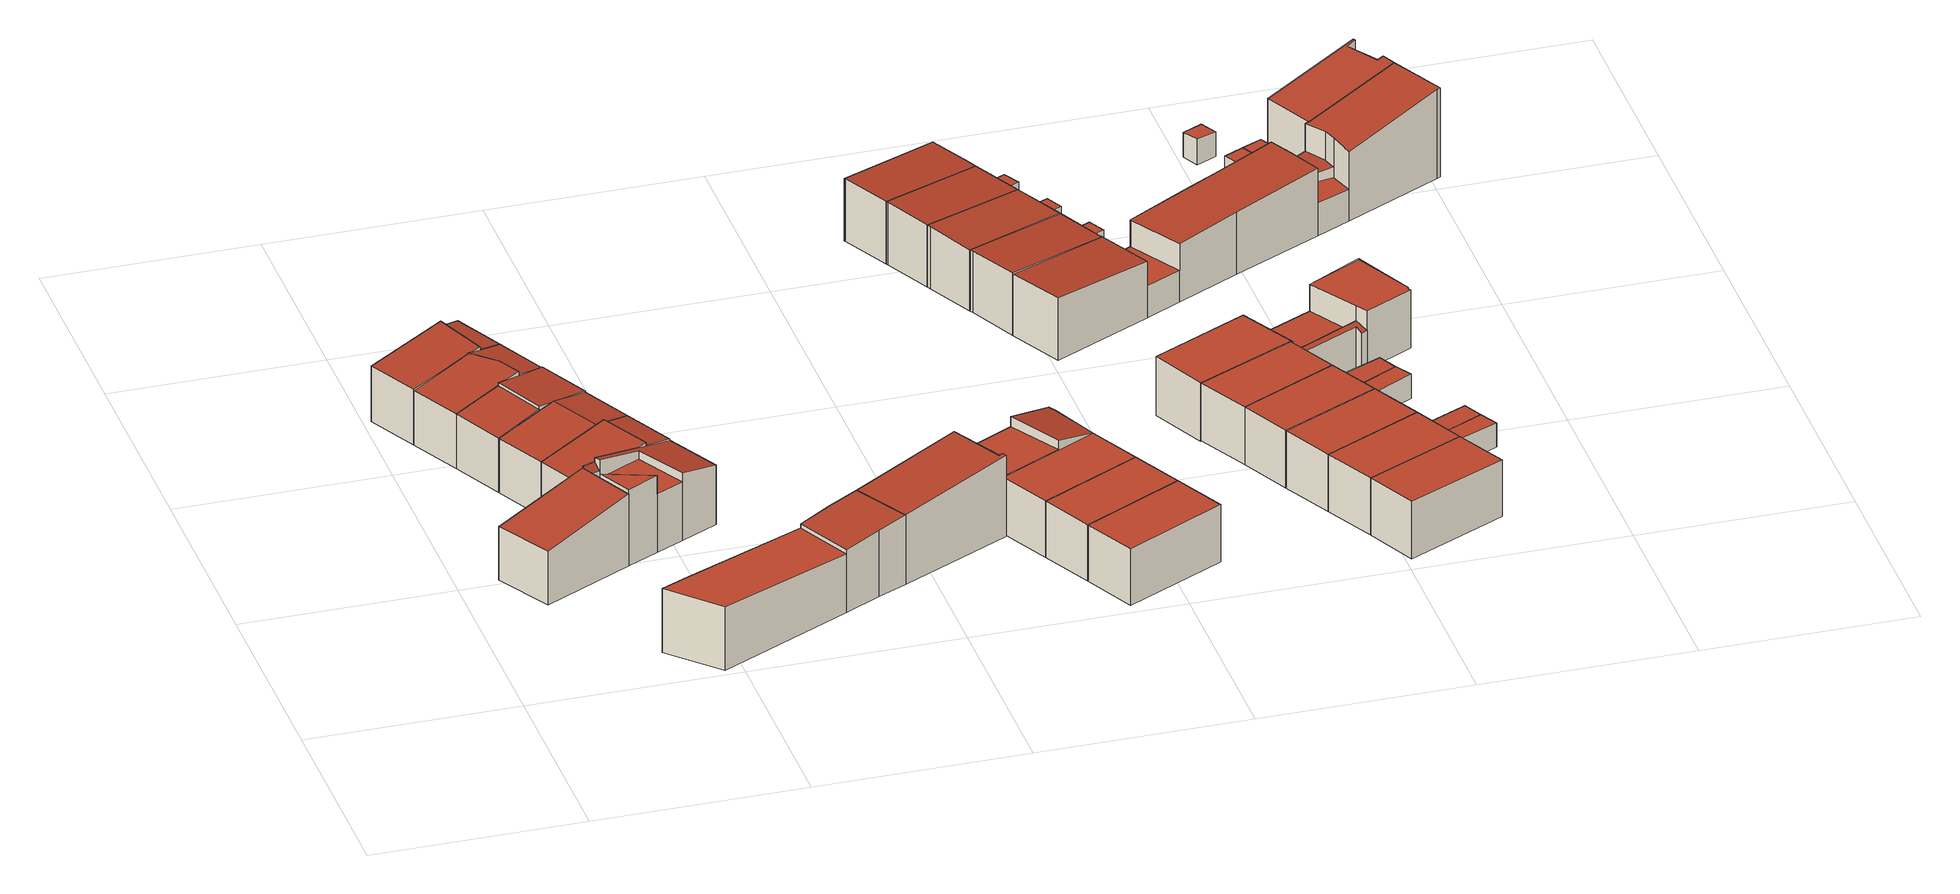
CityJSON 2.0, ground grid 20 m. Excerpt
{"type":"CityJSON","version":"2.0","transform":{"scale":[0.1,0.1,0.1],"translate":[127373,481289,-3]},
"CityObjects":{
"building1":{"type":"Building","attributes":{"b3_dak_type":"multiple horizontal","b3_h_dak_50p":3.72,"b3_h_dak_70p":4.09,"b3_h_dak_max":5.32,"b3_h_dak_min":2.82,"b3_h_maaiveld":-2.62,"b3_kas_warenhuis":false,"b3_mutatie_ahn3_ahn4":false,"b3_reconstructie_onvolledig":false,"b3_rmse_lod12":0.656,"b3_rmse_lod13":0.656,"b3_rmse_lod22":0.273,"b3_val3dity_lod12":"[]","b3_val3dity_lod13":"[]","b3_val3dity_lod22":"[]","b3_volume_lod12":382.2,"b3_volume_lod13":382.2,"b3_volume_lod22":365.12,"geconstateerd":false,"oorspronkelijkbouwjaar":2004,"status":"Pand in gebruik"},"children":["building1-1"]},
"building1-1":{"type":"BuildingPart","parents":["building1"],"geometry":[{"type":"Solid","lod":"2.2","boundaries":[[[[0,1,2,3]],[[4,1,0,5]],[[5,0,3,6]],[[7,2,1,4]],[[6,3,2,7]],[[6,7,4,5]]]],"semantics":{"surfaces":[{"type":"GroundSurface"},{"type":"WallSurface","on_footprint_edge":true},{"type":"RoofSurface"}],"values":[[0,1,1,1,1,2]]}}]},
"building2":{"type":"Building","attributes":{"b3_dak_type":"multiple horizontal","b3_h_dak_50p":3.64,"b3_h_dak_70p":3.82,"b3_h_dak_max":4.14,"b3_h_dak_min":2.87,"b3_h_maaiveld":-2.56,"b3_kas_warenhuis":false,"b3_mutatie_ahn3_ahn4":false,"b3_reconstructie_onvolledig":false,"b3_rmse_lod12":0.385,"b3_rmse_lod13":0.385,"b3_rmse_lod22":0.0923,"b3_val3dity_lod12":"[]","b3_val3dity_lod13":"[]","b3_val3dity_lod22":"[]","b3_volume_lod12":350.77,"b3_volume_lod13":350.77,"b3_volume_lod22":338.17,"geconstateerd":false,"oorspronkelijkbouwjaar":2004,"status":"Pand in gebruik"},"children":["building2-1"]},
"building2-1":{"type":"BuildingPart","parents":["building2"],"geometry":[{"type":"Solid","lod":"2.2","boundaries":[[[[8,9,10,11,12,13]],[[14,11,10,15]],[[16,12,11,14]],[[17,9,8,18]],[[18,8,13,19,20]],[[21,15,10,9,17]],[[20,19,15,21]],[[19,13,12,16]],[[20,21,17,18]],[[19,16,14,15]]]],"semantics":{"surfaces":[{"type":"GroundSurface"},{"type":"WallSurface","on_footprint_edge":true},{"type":"WallSurface","on_footprint_edge":false},{"type":"RoofSurface"}],"values":[[0,1,1,1,1,1,2,1,3,3]]}}]},
"building3":{"type":"Building","attributes":{"b3_dak_type":"multiple horizontal","b3_h_dak_50p":3.65,"b3_h_dak_70p":3.82,"b3_h_dak_max":4.11,"b3_h_dak_min":2.81,"b3_h_maaiveld":-2.57,"b3_kas_warenhuis":false,"b3_mutatie_ahn3_ahn4":false,"b3_reconstructie_onvolledig":false,"b3_rmse_lod12":0.368,"b3_rmse_lod13":0.368,"b3_rmse_lod22":0.0506,"b3_val3dity_lod12":"[]","b3_val3dity_lod13":"[]","b3_val3dity_lod22":"[]","b3_volume_lod12":350.56,"b3_volume_lod13":350.56,"b3_volume_lod22":338.23,"geconstateerd":false,"oorspronkelijkbouwjaar":2004,"status":"Pand in gebruik"},"children":["building3-1"]},
"building3-1":{"type":"BuildingPart","parents":["building3"],"geometry":[{"type":"Solid","lod":"2.2","boundaries":[[[[22,12,23,24,25,8]],[[16,12,22,26,27]],[[28,29,30]],[[27,26,30]],[[26,22,8,31]],[[32,23,12,16]],[[31,8,25,33]],[[33,25,24,34,35]],[[35,34,29,28]],[[34,24,23,32]],[[35,28,30,26,31,33]],[[34,32,16,27,30,29]]]],"semantics":{"surfaces":[{"type":"GroundSurface"},{"type":"WallSurface","on_footprint_edge":true},{"type":"WallSurface","on_footprint_edge":false},{"type":"RoofSurface"}],"values":[[0,1,2,2,1,1,1,1,2,1,3,3]]}}]},
"building4":{"type":"Building","attributes":{"b3_dak_type":"multiple horizontal","b3_h_dak_50p":3.61,"b3_h_dak_70p":3.82,"b3_h_dak_max":4.15,"b3_h_dak_min":2.9,"b3_h_maaiveld":-2.57,"b3_kas_warenhuis":false,"b3_mutatie_ahn3_ahn4":false,"b3_reconstructie_onvolledig":false,"b3_rmse_lod12":0.399,"b3_rmse_lod13":0.399,"b3_rmse_lod22":0.0718,"b3_val3dity_lod12":"[]","b3_val3dity_lod13":"[]","b3_val3dity_lod22":"[]","b3_volume_lod12":351.26,"b3_volume_lod13":351.26,"b3_volume_lod22":339.07,"geconstateerd":false,"oorspronkelijkbouwjaar":2004,"status":"Pand in gebruik"},"children":["building4-1"]},
"building4-1":{"type":"BuildingPart","parents":["building4"],"geometry":[{"type":"Solid","lod":"2.2","boundaries":[[[[36,25,37,23,38,39]],[[40,23,37,41,42]],[[43,38,23,40]],[[33,25,36,44]],[[44,36,39,45]],[[41,37,25,33]],[[42,41,45,46]],[[46,45,39,38,43]],[[45,41,33,44]],[[46,43,40,42]]]],"semantics":{"surfaces":[{"type":"GroundSurface"},{"type":"WallSurface","on_footprint_edge":true},{"type":"WallSurface","on_footprint_edge":false},{"type":"RoofSurface"}],"values":[[0,1,1,1,1,1,2,1,3,3]]}}]},
"building5":{"type":"Building","attributes":{"b3_dak_type":"multiple horizontal","b3_h_dak_50p":3.6,"b3_h_dak_70p":3.8,"b3_h_dak_max":4.13,"b3_h_dak_min":2.72,"b3_h_maaiveld":-2.58,"b3_kas_warenhuis":false,"b3_mutatie_ahn3_ahn4":false,"b3_reconstructie_onvolledig":false,"b3_rmse_lod12":0.407,"b3_rmse_lod13":0.407,"b3_rmse_lod22":0.0448,"b3_val3dity_lod12":"[]","b3_val3dity_lod13":"[]","b3_val3dity_lod22":"[]","b3_volume_lod12":351.57,"b3_volume_lod13":351.57,"b3_volume_lod22":338.42,"geconstateerd":false,"oorspronkelijkbouwjaar":2004,"status":"Pand in gebruik"},"children":["building5-1"]},
"building5-1":{"type":"BuildingPart","parents":["building5"],"geometry":[{"type":"Solid","lod":"2.2","boundaries":[[[[47,38,48,49,50,36]],[[51,38,47,52]],[[53,50,49,54]],[[55,48,38,51]],[[44,36,50,53]],[[54,49,48,55]],[[52,47,36,44]],[[54,55,51,52]],[[52,44,53,54]]]],"semantics":{"surfaces":[{"type":"GroundSurface"},{"type":"WallSurface","on_footprint_edge":true},{"type":"RoofSurface"}],"values":[[0,1,1,1,1,1,1,2,2]]}}]},
"building6":{"type":"Building","attributes":{"b3_dak_type":"multiple horizontal","b3_h_dak_50p":3.61,"b3_h_dak_70p":3.81,"b3_h_dak_max":4.13,"b3_h_dak_min":2.8,"b3_h_maaiveld":-2.59,"b3_kas_warenhuis":false,"b3_mutatie_ahn3_ahn4":false,"b3_reconstructie_onvolledig":false,"b3_rmse_lod12":0.397,"b3_rmse_lod13":0.397,"b3_rmse_lod22":0.0561,"b3_val3dity_lod12":"[]","b3_val3dity_lod13":"[]","b3_val3dity_lod22":"[]","b3_volume_lod12":345.39,"b3_volume_lod13":345.39,"b3_volume_lod22":333.54,"geconstateerd":false,"oorspronkelijkbouwjaar":2004,"status":"Pand in gebruik"},"children":["building6-1"]},
"building6-1":{"type":"BuildingPart","parents":["building6"],"geometry":[{"type":"Solid","lod":"2.2","boundaries":[[[[56,48,57,58,3,50]],[[55,48,56,59]],[[60,61,59,62]],[[63,3,58,61,60]],[[64,57,48,55]],[[53,50,3,63]],[[61,58,57,64]],[[62,59,56,50,53]],[[61,64,55,59]],[[62,53,63,60]]]],"semantics":{"surfaces":[{"type":"GroundSurface"},{"type":"WallSurface","on_footprint_edge":true},{"type":"WallSurface","on_footprint_edge":false},{"type":"RoofSurface"}],"values":[[0,1,2,1,1,1,1,1,3,3]]}}]},
"building7":{"type":"Building","attributes":{"b3_dak_type":"slanted","b3_h_dak_50p":3.6,"b3_h_dak_70p":3.9,"b3_h_dak_max":5.35,"b3_h_dak_min":3.18,"b3_h_maaiveld":-2.64,"b3_kas_warenhuis":false,"b3_mutatie_ahn3_ahn4":false,"b3_reconstructie_onvolledig":false,"b3_rmse_lod12":0.578,"b3_rmse_lod13":0.578,"b3_rmse_lod22":0.149,"b3_val3dity_lod12":"[]","b3_val3dity_lod13":"[]","b3_val3dity_lod22":"[]","b3_volume_lod12":394.28,"b3_volume_lod13":394.28,"b3_volume_lod22":386.94,"geconstateerd":false,"oorspronkelijkbouwjaar":2004,"status":"Pand in gebruik"},"children":["building7-1"]},
"building7-1":{"type":"BuildingPart","parents":["building7"],"geometry":[{"type":"Solid","lod":"2.2","boundaries":[[[[65,3,66,57,67,68,69,0,70]],[[71,66,3,72]],[[73,57,66,71,74]],[[75,76,77,78]],[[76,65,70,79]],[[80,67,57,73]],[[81,79,70,0,82]],[[83,84,85,86]],[[86,85,68,67,80]],[[74,71,78,87]],[[87,78,77,84,83]],[[72,3,65,76,75]],[[88,89,79,81]],[[82,0,69,89,88]],[[89,69,68,85]],[[87,83,86,80,73,74]],[[72,75,78,71]],[[82,88,81]],[[89,85,84,77,76,79]]]],"semantics":{"surfaces":[{"type":"GroundSurface"},{"type":"WallSurface","on_footprint_edge":true},{"type":"WallSurface","on_footprint_edge":false},{"type":"RoofSurface"}],"values":[[0,1,1,2,1,1,1,2,1,2,2,1,2,1,1,3,3,3,3]]}}]},
"building8":{"type":"Building","attributes":{"b3_dak_type":"multiple horizontal","b3_h_dak_50p":3.69,"b3_h_dak_70p":3.88,"b3_h_dak_max":4.49,"b3_h_dak_min":3.15,"b3_h_maaiveld":-2.59,"b3_kas_warenhuis":false,"b3_mutatie_ahn3_ahn4":false,"b3_reconstructie_onvolledig":false,"b3_rmse_lod12":0.345,"b3_rmse_lod13":0.345,"b3_rmse_lod22":0.117,"b3_val3dity_lod12":"[]","b3_val3dity_lod13":"[]","b3_val3dity_lod22":"[]","b3_volume_lod12":839.47,"b3_volume_lod13":839.47,"b3_volume_lod22":818.74,"geconstateerd":false,"oorspronkelijkbouwjaar":2003,"status":"Pand in gebruik"},"children":["building8-1"]},
"building8-1":{"type":"BuildingPart","parents":["building8"],"geometry":[{"type":"Solid","lod":"2.2","boundaries":[[[[90,91,92,93,94,95,96,97,98]],[[99,93,92,100]],[[101,94,93,99]],[[102,91,90,103,104]],[[104,103,105,106]],[[100,92,91,102]],[[106,105,95,94,101]],[[103,90,98,107]],[[107,98,97,108]],[[108,97,96,109]],[[109,96,95,105]],[[106,101,99,100,102,104]],[[109,105,103,107,108]]]],"semantics":{"surfaces":[{"type":"GroundSurface"},{"type":"WallSurface","on_footprint_edge":true},{"type":"WallSurface","on_footprint_edge":false},{"type":"RoofSurface"}],"values":[[0,1,1,1,2,1,1,1,1,1,1,3,3]]}}]},
"building9":{"type":"Building","attributes":{"b3_dak_type":"multiple horizontal","b3_h_dak_50p":4.97,"b3_h_dak_70p":5.24,"b3_h_dak_max":5.76,"b3_h_dak_min":3.2,"b3_h_maaiveld":-2.62,"b3_kas_warenhuis":false,"b3_mutatie_ahn3_ahn4":false,"b3_reconstructie_onvolledig":false,"b3_rmse_lod12":0.603,"b3_rmse_lod13":0.603,"b3_rmse_lod22":0.0393,"b3_val3dity_lod12":"[]","b3_val3dity_lod13":"[]","b3_val3dity_lod22":"[]","b3_volume_lod12":558.45,"b3_volume_lod13":558.45,"b3_volume_lod22":536.05,"geconstateerd":false,"oorspronkelijkbouwjaar":2003,"status":"Pand in gebruik"},"children":["building9-1"]},
"building9-1":{"type":"BuildingPart","parents":["building9"],"geometry":[{"type":"Solid","lod":"2.2","boundaries":[[[[110,111,112,113,93,92]],[[114,113,112,115,116]],[[116,115,117,118]],[[115,112,111,119]],[[120,121,110,92,100]],[[100,92,93,99]],[[99,93,113,114]],[[119,111,110,121]],[[118,117,121,120]],[[118,120,100,99,114,116]],[[121,117,115,119]]]],"semantics":{"surfaces":[{"type":"GroundSurface"},{"type":"WallSurface","on_footprint_edge":true},{"type":"WallSurface","on_footprint_edge":false},{"type":"RoofSurface"}],"values":[[0,1,2,1,1,1,1,1,2,3,3]]}}]},
"building10":{"type":"Building","attributes":{"b3_dak_type":"multiple horizontal","b3_h_dak_50p":3.39,"b3_h_dak_70p":3.69,"b3_h_dak_max":5.43,"b3_h_dak_min":3.12,"b3_h_maaiveld":-2.61,"b3_kas_warenhuis":false,"b3_mutatie_ahn3_ahn4":false,"b3_reconstructie_onvolledig":false,"b3_rmse_lod12":0.384,"b3_rmse_lod13":0.384,"b3_rmse_lod22":0.25,"b3_val3dity_lod12":"[]","b3_val3dity_lod13":"[]","b3_val3dity_lod22":"[]","b3_volume_lod12":372.51,"b3_volume_lod13":372.51,"b3_volume_lod22":363.22,"geconstateerd":false,"oorspronkelijkbouwjaar":2003,"status":"Pand in gebruik"},"children":["building10-1"]},
"building10-1":{"type":"BuildingPart","parents":["building10"],"geometry":[{"type":"Solid","lod":"2.2","boundaries":[[[[122,123,112,111,124,125,126]],[[127,128,129,130]],[[115,112,123,129]],[[128,124,111,119]],[[131,125,124,128,127]],[[132,122,126,133]],[[133,126,125,131]],[[119,111,112,115]],[[130,129,123,122,132]],[[119,115,129,128]],[[130,132,133,131,127]]]],"semantics":{"surfaces":[{"type":"GroundSurface"},{"type":"WallSurface","on_footprint_edge":false},{"type":"WallSurface","on_footprint_edge":true},{"type":"RoofSurface"}],"values":[[0,1,2,2,2,2,2,2,2,3,3]]}}]},
"building11":{"type":"Building","attributes":{"b3_dak_type":"multiple horizontal","b3_h_dak_50p":3.28,"b3_h_dak_70p":3.3,"b3_h_dak_max":5.53,"b3_h_dak_min":3.06,"b3_h_maaiveld":-2.53,"b3_kas_warenhuis":false,"b3_mutatie_ahn3_ahn4":false,"b3_reconstructie_onvolledig":false,"b3_rmse_lod12":0.317,"b3_rmse_lod13":0.317,"b3_rmse_lod22":0.322,"b3_val3dity_lod12":"[]","b3_val3dity_lod13":"[]","b3_val3dity_lod22":"[]","b3_volume_lod12":334.04,"b3_volume_lod13":334.04,"b3_volume_lod22":332.6,"geconstateerd":false,"oorspronkelijkbouwjaar":2003,"status":"Pand in gebruik"},"children":["building11-1"]},
"building11-1":{"type":"BuildingPart","parents":["building11"],"geometry":[{"type":"Solid","lod":"2.2","boundaries":[[[[134,135,136,137]],[[138,135,134,139]],[[139,134,137,132]],[[115,136,135,138]],[[132,137,136,115]],[[132,115,138,139]]]],"semantics":{"surfaces":[{"type":"GroundSurface"},{"type":"WallSurface","on_footprint_edge":true},{"type":"RoofSurface"}],"values":[[0,1,1,1,1,2]]}}]},
"building12":{"type":"Building","attributes":{"b3_dak_type":"multiple horizontal","b3_h_dak_50p":3.26,"b3_h_dak_70p":3.28,"b3_h_dak_max":3.51,"b3_h_dak_min":3.15,"b3_h_maaiveld":-2.52,"b3_kas_warenhuis":false,"b3_mutatie_ahn3_ahn4":false,"b3_reconstructie_onvolledig":false,"b3_rmse_lod12":0.0518,"b3_rmse_lod13":0.0518,"b3_rmse_lod22":0.0357,"b3_val3dity_lod12":"[]","b3_val3dity_lod13":"[]","b3_val3dity_lod22":"[]","b3_volume_lod12":332.8,"b3_volume_lod13":332.8,"b3_volume_lod22":331.59,"geconstateerd":false,"oorspronkelijkbouwjaar":2003,"status":"Pand in gebruik"},"children":["building12-1"]},
"building12-1":{"type":"BuildingPart","parents":["building12"],"geometry":[{"type":"Solid","lod":"2.2","boundaries":[[[[140,141,135,134]],[[142,141,140,143]],[[143,140,134,139]],[[138,135,141,142]],[[139,134,135,138]],[[139,138,142,143]]]],"semantics":{"surfaces":[{"type":"GroundSurface"},{"type":"WallSurface","on_footprint_edge":true},{"type":"RoofSurface"}],"values":[[0,1,1,1,1,2]]}}]},
"building13":{"type":"Building","attributes":{"b3_dak_type":"multiple horizontal","b3_h_dak_50p":3.27,"b3_h_dak_70p":3.3,"b3_h_dak_max":3.58,"b3_h_dak_min":3.12,"b3_h_maaiveld":-2.52,"b3_kas_warenhuis":false,"b3_mutatie_ahn3_ahn4":false,"b3_reconstructie_onvolledig":false,"b3_rmse_lod12":0.0554,"b3_rmse_lod13":0.0554,"b3_rmse_lod22":0.0372,"b3_val3dity_lod12":"[]","b3_val3dity_lod13":"[]","b3_val3dity_lod22":"[]","b3_volume_lod12":333.55,"b3_volume_lod13":333.55,"b3_volume_lod22":332.18,"geconstateerd":false,"oorspronkelijkbouwjaar":2003,"status":"Pand in gebruik"},"children":["building13-1"]},
"building13-1":{"type":"BuildingPart","parents":["building13"],"geometry":[{"type":"Solid","lod":"2.2","boundaries":[[[[144,145,141,140]],[[146,145,144,147]],[[147,144,140,143]],[[142,141,145,146]],[[143,140,141,142]],[[143,142,146,147]]]],"semantics":{"surfaces":[{"type":"GroundSurface"},{"type":"WallSurface","on_footprint_edge":true},{"type":"RoofSurface"}],"values":[[0,1,1,1,1,2]]}}]},
"building14":{"type":"Building","attributes":{"b3_dak_type":"multiple horizontal","b3_h_dak_50p":3.33,"b3_h_dak_70p":3.45,"b3_h_dak_max":3.88,"b3_h_dak_min":2.99,"b3_h_maaiveld":-2.56,"b3_kas_warenhuis":false,"b3_mutatie_ahn3_ahn4":false,"b3_reconstructie_onvolledig":false,"b3_rmse_lod12":0.228,"b3_rmse_lod13":0.228,"b3_rmse_lod22":0.0433,"b3_val3dity_lod12":"[]","b3_val3dity_lod13":"[]","b3_val3dity_lod22":"[]","b3_volume_lod12":338.61,"b3_volume_lod13":338.61,"b3_volume_lod22":331.23,"geconstateerd":false,"oorspronkelijkbouwjaar":2003,"status":"Pand in gebruik"},"children":["building14-1"]},
"building14-1":{"type":"BuildingPart","parents":["building14"],"geometry":[{"type":"Solid","lod":"2.2","boundaries":[[[[148,149,150,151,152,153]],[[154,153,152,155]],[[155,152,151,156]],[[156,151,150,157]],[[158,148,153,154]],[[157,150,149,159]],[[159,149,148,158]],[[159,158,154,155,156,157]]]],"semantics":{"surfaces":[{"type":"GroundSurface"},{"type":"WallSurface","on_footprint_edge":true},{"type":"RoofSurface"}],"values":[[0,1,1,1,1,1,1,2]]}}]},
"building15":{"type":"Building","attributes":{"b3_dak_type":"multiple horizontal","b3_h_dak_50p":3.32,"b3_h_dak_70p":3.46,"b3_h_dak_max":3.9,"b3_h_dak_min":2.96,"b3_h_maaiveld":-2.56,"b3_kas_warenhuis":false,"b3_mutatie_ahn3_ahn4":false,"b3_reconstructie_onvolledig":false,"b3_rmse_lod12":0.23,"b3_rmse_lod13":0.23,"b3_rmse_lod22":0.0433,"b3_val3dity_lod12":"[]","b3_val3dity_lod13":"[]","b3_val3dity_lod22":"[]","b3_volume_lod12":335.91,"b3_volume_lod13":335.91,"b3_volume_lod22":329.01,"geconstateerd":false,"oorspronkelijkbouwjaar":2003,"status":"Pand in gebruik"},"children":["building15-1"]},
"building15-1":{"type":"BuildingPart","parents":["building15"],"geometry":[{"type":"Solid","lod":"2.2","boundaries":[[[[160,153,152,161,162,163]],[[164,163,162,165]],[[165,162,161,166]],[[166,161,152,155]],[[167,160,163,164]],[[155,152,153,154]],[[154,153,160,167]],[[154,167,164,165,166,155]]]],"semantics":{"surfaces":[{"type":"GroundSurface"},{"type":"WallSurface","on_footprint_edge":true},{"type":"RoofSurface"}],"values":[[0,1,1,1,1,1,1,2]]}}]},
"building16":{"type":"Building","attributes":{"b3_dak_type":"multiple horizontal","b3_h_dak_50p":3.33,"b3_h_dak_70p":3.45,"b3_h_dak_max":3.93,"b3_h_dak_min":2.99,"b3_h_maaiveld":-2.57,"b3_kas_warenhuis":false,"b3_mutatie_ahn3_ahn4":false,"b3_reconstructie_onvolledig":false,"b3_rmse_lod12":0.22,"b3_rmse_lod13":0.22,"b3_rmse_lod22":0.0432,"b3_val3dity_lod12":"[]","b3_val3dity_lod13":"[]","b3_val3dity_lod22":"[]","b3_volume_lod12":342.59,"b3_volume_lod13":342.59,"b3_volume_lod22":335.95,"geconstateerd":false,"oorspronkelijkbouwjaar":2003,"status":"Pand in gebruik"},"children":["building16-1"]},
"building16-1":{"type":"BuildingPart","parents":["building16"],"geometry":[{"type":"Solid","lod":"2.2","boundaries":[[[[168,163,162,169,170,171]],[[172,171,170,173]],[[173,170,169,174]],[[174,169,162,165]],[[175,168,171,172]],[[165,162,163,164]],[[164,163,168,175]],[[164,175,172,173,174,165]]]],"semantics":{"surfaces":[{"type":"GroundSurface"},{"type":"WallSurface","on_footprint_edge":true},{"type":"RoofSurface"}],"values":[[0,1,1,1,1,1,1,2]]}}]},
"building17":{"type":"Building","attributes":{"b3_dak_type":"multiple horizontal","b3_h_dak_50p":3.33,"b3_h_dak_70p":3.45,"b3_h_dak_max":3.9,"b3_h_dak_min":2.97,"b3_h_maaiveld":-2.58,"b3_kas_warenhuis":false,"b3_mutatie_ahn3_ahn4":false,"b3_reconstructie_onvolledig":false,"b3_rmse_lod12":0.222,"b3_rmse_lod13":0.222,"b3_rmse_lod22":0.0481,"b3_val3dity_lod12":"[]","b3_val3dity_lod13":"[]","b3_val3dity_lod22":"[]","b3_volume_lod12":337.12,"b3_volume_lod13":337.12,"b3_volume_lod22":330.6,"geconstateerd":false,"oorspronkelijkbouwjaar":2003,"status":"Pand in gebruik"},"children":["building17-1"]},
"building17-1":{"type":"BuildingPart","parents":["building17"],"geometry":[{"type":"Solid","lod":"2.2","boundaries":[[[[170,176,177,178,171]],[[179,177,176,180]],[[181,178,177,179]],[[173,170,171,172]],[[172,171,178,181]],[[180,176,170,173]],[[180,173,172,181,179]]]],"semantics":{"surfaces":[{"type":"GroundSurface"},{"type":"WallSurface","on_footprint_edge":true},{"type":"RoofSurface"}],"values":[[0,1,1,1,1,1,2]]}}]},
"building18":{"type":"Building","attributes":{"b3_dak_type":"multiple horizontal","b3_h_dak_50p":0.03,"b3_h_dak_70p":0.05,"b3_h_dak_max":0.14,"b3_h_dak_min":-0.17,"b3_h_maaiveld":-2.48,"b3_kas_warenhuis":false,"b3_mutatie_ahn3_ahn4":false,"b3_reconstructie_onvolledig":false,"b3_rmse_lod12":0.0495,"b3_rmse_lod13":0.0495,"b3_rmse_lod22":0.048,"b3_val3dity_lod12":"[]","b3_val3dity_lod13":"[]","b3_val3dity_lod22":"[]","b3_volume_lod12":9.86,"b3_volume_lod13":9.86,"b3_volume_lod22":9.82,"geconstateerd":false,"oorspronkelijkbouwjaar":2003,"status":"Pand in gebruik"},"children":["building18-1"]},
"building18-1":{"type":"BuildingPart","parents":["building18"],"geometry":[{"type":"Solid","lod":"2.2","boundaries":[[[[182,183,184,185]],[[186,183,182,187]],[[188,184,183,186]],[[187,182,185,189]],[[189,185,184,188]],[[189,188,186,187]]]],"semantics":{"surfaces":[{"type":"GroundSurface"},{"type":"WallSurface","on_footprint_edge":true},{"type":"RoofSurface"}],"values":[[0,1,1,1,1,2]]}}]},
"building19":{"type":"Building","attributes":{"b3_dak_type":"multiple horizontal","b3_h_dak_50p":3.27,"b3_h_dak_70p":3.3,"b3_h_dak_max":3.58,"b3_h_dak_min":3.17,"b3_h_maaiveld":-2.53,"b3_kas_warenhuis":false,"b3_mutatie_ahn3_ahn4":false,"b3_reconstructie_onvolledig":false,"b3_rmse_lod12":0.0507,"b3_rmse_lod13":0.0507,"b3_rmse_lod22":0.0341,"b3_val3dity_lod12":"[]","b3_val3dity_lod13":"[]","b3_val3dity_lod22":"[]","b3_volume_lod12":332.87,"b3_volume_lod13":332.87,"b3_volume_lod22":331.75,"geconstateerd":false,"oorspronkelijkbouwjaar":2003,"status":"Pand in gebruik"},"children":["building19-1"]},
"building19-1":{"type":"BuildingPart","parents":["building19"],"geometry":[{"type":"Solid","lod":"2.2","boundaries":[[[[190,191,192,193,194]],[[195,191,190,196]],[[197,192,191,195]],[[198,193,192,197]],[[196,190,194,199]],[[199,194,193,198]],[[199,198,197,195,196]]]],"semantics":{"surfaces":[{"type":"GroundSurface"},{"type":"WallSurface","on_footprint_edge":true},{"type":"RoofSurface"}],"values":[[0,1,1,1,1,1,2]]}}]},
"building20":{"type":"Building","attributes":{"b3_dak_type":"multiple horizontal","b3_h_dak_50p":0.02,"b3_h_dak_70p":0.04,"b3_h_dak_max":0.28,"b3_h_dak_min":-0.22,"b3_h_maaiveld":-2.47,"b3_kas_warenhuis":false,"b3_mutatie_ahn3_ahn4":false,"b3_reconstructie_onvolledig":false,"b3_rmse_lod12":0.0536,"b3_rmse_lod13":0.0536,"b3_rmse_lod22":0.0468,"b3_val3dity_lod12":"[]","b3_val3dity_lod13":"[]","b3_val3dity_lod22":"[]","b3_volume_lod12":9.54,"b3_volume_lod13":9.54,"b3_volume_lod22":9.5,"geconstateerd":false,"oorspronkelijkbouwjaar":2003,"status":"Pand in gebruik"},"children":["building20-1"]},
"building20-1":{"type":"BuildingPart","parents":["building20"],"geometry":[{"type":"Solid","lod":"2.2","boundaries":[[[[200,201,202,203]],[[204,201,200,205]],[[206,202,201,204]],[[205,200,203,207]],[[207,203,202,206]],[[207,206,204,205]]]],"semantics":{"surfaces":[{"type":"GroundSurface"},{"type":"WallSurface","on_footprint_edge":true},{"type":"RoofSurface"}],"values":[[0,1,1,1,1,2]]}}]},
"building21":{"type":"Building","attributes":{"b3_dak_type":"multiple horizontal","b3_h_dak_50p":0.02,"b3_h_dak_70p":0.03,"b3_h_dak_max":0.12,"b3_h_dak_min":-0.04,"b3_h_maaiveld":-2.46,"b3_kas_warenhuis":false,"b3_mutatie_ahn3_ahn4":false,"b3_reconstructie_onvolledig":false,"b3_rmse_lod12":0.0295,"b3_rmse_lod13":0.0295,"b3_rmse_lod22":0.0275,"b3_val3dity_lod12":"[]","b3_val3dity_lod13":"[]","b3_val3dity_lod22":"[]","b3_volume_lod12":9.61,"b3_volume_lod13":9.61,"b3_volume_lod22":9.59,"geconstateerd":false,"oorspronkelijkbouwjaar":2003,"status":"Pand in gebruik"},"children":["building21-1"]},
"building21-1":{"type":"BuildingPart","parents":["building21"],"geometry":[{"type":"Solid","lod":"2.2","boundaries":[[[[208,209,210,211]],[[212,209,208,213]],[[213,208,211,214]],[[215,210,209,212]],[[214,211,210,215]],[[214,215,212,213]]]],"semantics":{"surfaces":[{"type":"GroundSurface"},{"type":"WallSurface","on_footprint_edge":true},{"type":"RoofSurface"}],"values":[[0,1,1,1,1,2]]}}]},
"building22":{"type":"Building","attributes":{"b3_dak_type":"multiple horizontal","b3_h_dak_50p":3.27,"b3_h_dak_70p":3.29,"b3_h_dak_max":3.57,"b3_h_dak_min":3.19,"b3_h_maaiveld":-2.52,"b3_kas_warenhuis":false,"b3_mutatie_ahn3_ahn4":false,"b3_reconstructie_onvolledig":false,"b3_rmse_lod12":0.0469,"b3_rmse_lod13":0.0469,"b3_rmse_lod22":0.0316,"b3_val3dity_lod12":"[]","b3_val3dity_lod13":"[]","b3_val3dity_lod22":"[]","b3_volume_lod12":328.28,"b3_volume_lod13":328.28,"b3_volume_lod22":327.27,"geconstateerd":false,"oorspronkelijkbouwjaar":2003,"status":"Pand in gebruik"},"children":["building22-1"]},
"building22-1":{"type":"BuildingPart","parents":["building22"],"geometry":[{"type":"Solid","lod":"2.2","boundaries":[[[[190,194,216,217]],[[199,194,190,196]],[[218,216,194,199]],[[196,190,217,219]],[[219,217,216,218]],[[219,218,199,196]]]],"semantics":{"surfaces":[{"type":"GroundSurface"},{"type":"WallSurface","on_footprint_edge":true},{"type":"RoofSurface"}],"values":[[0,1,1,1,1,2]]}}]},
"building23":{"type":"Building","attributes":{"b3_dak_type":"multiple horizontal","b3_h_dak_50p":0,"b3_h_dak_70p":0.01,"b3_h_dak_max":0.08,"b3_h_dak_min":-0.26,"b3_h_maaiveld":-2.53,"b3_kas_warenhuis":false,"b3_mutatie_ahn3_ahn4":false,"b3_reconstructie_onvolledig":false,"b3_rmse_lod12":0.0532,"b3_rmse_lod13":0.0532,"b3_rmse_lod22":0.051,"b3_val3dity_lod12":"[]","b3_val3dity_lod13":"[]","b3_val3dity_lod22":"[]","b3_volume_lod12":9.73,"b3_volume_lod13":9.73,"b3_volume_lod22":9.68,"geconstateerd":false,"oorspronkelijkbouwjaar":2003,"status":"Pand in gebruik"},"children":["building23-1"]},
"building23-1":{"type":"BuildingPart","parents":["building23"],"geometry":[{"type":"Solid","lod":"2.2","boundaries":[[[[220,221,184,183]],[[188,184,221,222]],[[186,183,184,188]],[[223,220,183,186]],[[222,221,220,223]],[[222,223,186,188]]]],"semantics":{"surfaces":[{"type":"GroundSurface"},{"type":"WallSurface","on_footprint_edge":true},{"type":"RoofSurface"}],"values":[[0,1,1,1,1,2]]}}]},
"building24":{"type":"Building","attributes":{"b3_dak_type":"multiple horizontal","b3_h_dak_50p":3.28,"b3_h_dak_70p":3.3,"b3_h_dak_max":3.58,"b3_h_dak_min":3.18,"b3_h_maaiveld":-2.51,"b3_kas_warenhuis":false,"b3_mutatie_ahn3_ahn4":false,"b3_reconstructie_onvolledig":false,"b3_rmse_lod12":0.0497,"b3_rmse_lod13":0.0497,"b3_rmse_lod22":0.0324,"b3_val3dity_lod12":"[]","b3_val3dity_lod13":"[]","b3_val3dity_lod22":"[]","b3_volume_lod12":327.97,"b3_volume_lod13":327.97,"b3_volume_lod22":326.94,"geconstateerd":false,"oorspronkelijkbouwjaar":2003,"status":"Pand in gebruik"},"children":["building24-1"]},
"building24-1":{"type":"BuildingPart","parents":["building24"],"geometry":[{"type":"Solid","lod":"2.2","boundaries":[[[[217,216,224,225]],[[218,216,217,219]],[[226,224,216,218]],[[219,217,225,227]],[[227,225,224,226]],[[227,226,218,219]]]],"semantics":{"surfaces":[{"type":"GroundSurface"},{"type":"WallSurface","on_footprint_edge":true},{"type":"RoofSurface"}],"values":[[0,1,1,1,1,2]]}}]},
"building25":{"type":"Building","attributes":{"b3_dak_type":"multiple horizontal","b3_h_dak_50p":0.01,"b3_h_dak_70p":0.03,"b3_h_dak_max":0.11,"b3_h_dak_min":-0.19,"b3_h_maaiveld":-2.55,"b3_kas_warenhuis":false,"b3_mutatie_ahn3_ahn4":false,"b3_reconstructie_onvolledig":false,"b3_rmse_lod12":0.0377,"b3_rmse_lod13":0.0377,"b3_rmse_lod22":0.0357,"b3_val3dity_lod12":"[]","b3_val3dity_lod13":"[]","b3_val3dity_lod22":"[]","b3_volume_lod12":9.64,"b3_volume_lod13":9.64,"b3_volume_lod22":9.62,"geconstateerd":false,"oorspronkelijkbouwjaar":2003,"status":"Pand in gebruik"},"children":["building25-1"]},
"building25-1":{"type":"BuildingPart","parents":["building25"],"geometry":[{"type":"Solid","lod":"2.2","boundaries":[[[[202,201,228,229]],[[206,202,229,230]],[[230,229,228,231]],[[231,228,201,204]],[[204,201,202,206]],[[204,206,230,231]]]],"semantics":{"surfaces":[{"type":"GroundSurface"},{"type":"WallSurface","on_footprint_edge":true},{"type":"RoofSurface"}],"values":[[0,1,1,1,1,2]]}}]},
"building26":{"type":"Building","attributes":{"b3_dak_type":"multiple horizontal","b3_h_dak_50p":3.28,"b3_h_dak_70p":3.3,"b3_h_dak_max":3.59,"b3_h_dak_min":3.19,"b3_h_maaiveld":-2.5,"b3_kas_warenhuis":false,"b3_mutatie_ahn3_ahn4":false,"b3_reconstructie_onvolledig":false,"b3_rmse_lod12":0.0426,"b3_rmse_lod13":0.0426,"b3_rmse_lod22":0.0329,"b3_val3dity_lod12":"[]","b3_val3dity_lod13":"[]","b3_val3dity_lod22":"[]","b3_volume_lod12":327.39,"b3_volume_lod13":327.39,"b3_volume_lod22":326.67,"geconstateerd":false,"oorspronkelijkbouwjaar":2003,"status":"Pand in gebruik"},"children":["building26-1"]},
"building26-1":{"type":"BuildingPart","parents":["building26"],"geometry":[{"type":"Solid","lod":"2.2","boundaries":[[[[225,224,232,233]],[[226,224,225,227]],[[234,232,224,226]],[[227,225,233,235]],[[235,233,232,234]],[[235,234,226,227]]]],"semantics":{"surfaces":[{"type":"GroundSurface"},{"type":"WallSurface","on_footprint_edge":true},{"type":"RoofSurface"}],"values":[[0,1,1,1,1,2]]}}]},
"building27":{"type":"Building","attributes":{"b3_dak_type":"multiple horizontal","b3_h_dak_50p":0.02,"b3_h_dak_70p":0.03,"b3_h_dak_max":0.1,"b3_h_dak_min":-0.18,"b3_h_maaiveld":-2.51,"b3_kas_warenhuis":false,"b3_mutatie_ahn3_ahn4":false,"b3_reconstructie_onvolledig":false,"b3_rmse_lod12":0.0483,"b3_rmse_lod13":0.0483,"b3_rmse_lod22":0.0439,"b3_val3dity_lod12":"[]","b3_val3dity_lod13":"[]","b3_val3dity_lod22":"[]","b3_volume_lod12":9.71,"b3_volume_lod13":9.71,"b3_volume_lod22":9.64,"geconstateerd":false,"oorspronkelijkbouwjaar":2003,"status":"Pand in gebruik"},"children":["building27-1"]},
"building27-1":{"type":"BuildingPart","parents":["building27"],"geometry":[{"type":"Solid","lod":"2.2","boundaries":[[[[236,237,208,211]],[[213,208,237,238]],[[214,211,208,213]],[[239,236,211,214]],[[238,237,236,239]],[[238,239,214,213]]]],"semantics":{"surfaces":[{"type":"GroundSurface"},{"type":"WallSurface","on_footprint_edge":true},{"type":"RoofSurface"}],"values":[[0,1,1,1,1,2]]}}]},
"building28":{"type":"Building","attributes":{"b3_dak_type":"multiple horizontal","b3_h_dak_50p":3.26,"b3_h_dak_70p":3.28,"b3_h_dak_max":3.59,"b3_h_dak_min":3.05,"b3_h_maaiveld":-2.51,"b3_kas_warenhuis":false,"b3_mutatie_ahn3_ahn4":false,"b3_reconstructie_onvolledig":false,"b3_rmse_lod12":0.0479,"b3_rmse_lod13":0.0479,"b3_rmse_lod22":0.0311,"b3_val3dity_lod12":"[]","b3_val3dity_lod13":"[]","b3_val3dity_lod22":"[]","b3_volume_lod12":327.27,"b3_volume_lod13":327.27,"b3_volume_lod22":326.25,"geconstateerd":false,"oorspronkelijkbouwjaar":2003,"status":"Pand in gebruik"},"children":["building28-1"]},
"building28-1":{"type":"BuildingPart","parents":["building28"],"geometry":[{"type":"Solid","lod":"2.2","boundaries":[[[[240,241,233,232]],[[242,241,240,243]],[[243,240,232,234]],[[235,233,241,242]],[[234,232,233,235]],[[234,235,242,243]]]],"semantics":{"surfaces":[{"type":"GroundSurface"},{"type":"WallSurface","on_footprint_edge":true},{"type":"RoofSurface"}],"values":[[0,1,1,1,1,2]]}}]},
"building29":{"type":"Building","attributes":{"b3_dak_type":"multiple horizontal","b3_h_dak_50p":3.26,"b3_h_dak_70p":3.28,"b3_h_dak_max":3.68,"b3_h_dak_min":0.28,"b3_h_maaiveld":-2.6,"b3_kas_warenhuis":false,"b3_mutatie_ahn3_ahn4":false,"b3_reconstructie_onvolledig":false,"b3_rmse_lod12":1.43,"b3_rmse_lod13":1.43,"b3_rmse_lod22":0.0745,"b3_val3dity_lod12":"[]","b3_val3dity_lod13":"[]","b3_val3dity_lod22":"[]","b3_volume_lod12":857.76,"b3_volume_lod13":857.76,"b3_volume_lod22":731.17,"geconstateerd":false,"oorspronkelijkbouwjaar":2003,"status":"Pand in gebruik"},"children":["building29-1"]},
"building29-1":{"type":"BuildingPart","parents":["building29"],"geometry":[{"type":"Solid","lod":"2.2","boundaries":[[[[244,245,246,247,248,249,250,251,252,253,254,255,256,257]],[[258,247,246,259]],[[260,251,250,261]],[[262,252,251,260]],[[263,257,256,195]],[[264,265,266,267]],[[195,256,255,197]],[[265,253,252,262]],[[197,255,254,198]],[[268,269,244,257,263]],[[198,254,253,265,264]],[[270,271,261,272]],[[259,246,245,273,274]],[[274,273,275,271,270]],[[273,245,244,269]],[[267,266,276,269,268]],[[277,248,247,258]],[[272,261,250,249,278]],[[278,249,248,277]],[[271,275,276,266]],[[276,275,273,269]],[[267,268,263,195,197,198,264]],[[278,277,258,259,274,270,272]],[[271,266,265,262,260,261]]]],"semantics":{"surfaces":[{"type":"GroundSurface"},{"type":"WallSurface","on_footprint_edge":true},{"type":"WallSurface","on_footprint_edge":false},{"type":"RoofSurface"}],"values":[[0,1,1,1,1,2,1,1,1,1,1,2,1,2,1,2,1,1,1,2,3,3,3,3]]}}]},
"building30":{"type":"Building","attributes":{"b3_dak_type":"multiple horizontal","b3_h_dak_50p":-0.07,"b3_h_dak_70p":-0.05,"b3_h_dak_max":0.04,"b3_h_dak_min":-0.2,"b3_h_maaiveld":-2.52,"b3_kas_warenhuis":false,"b3_mutatie_ahn3_ahn4":false,"b3_reconstructie_onvolledig":false,"b3_rmse_lod12":0.0335,"b3_rmse_lod13":0.0335,"b3_rmse_lod22":0.0304,"b3_val3dity_lod12":"[]","b3_val3dity_lod13":"[]","b3_val3dity_lod22":"[]","b3_volume_lod12":20.05,"b3_volume_lod13":20.05,"b3_volume_lod22":19.98,"geconstateerd":false,"oorspronkelijkbouwjaar":2003,"status":"Pand in gebruik"},"children":["building30-1"]},
"building30-1":{"type":"BuildingPart","parents":["building30"],"geometry":[{"type":"Solid","lod":"2.2","boundaries":[[[[279,280,281,282]],[[283,280,279,284]],[[284,279,282,285]],[[286,281,280,283]],[[285,282,281,286]],[[285,286,283,284]]]],"semantics":{"surfaces":[{"type":"GroundSurface"},{"type":"WallSurface","on_footprint_edge":true},{"type":"RoofSurface"}],"values":[[0,1,1,1,1,2]]}}]},
"building31":{"type":"Building","attributes":{"b3_dak_type":"multiple horizontal","b3_h_dak_50p":-0.07,"b3_h_dak_70p":-0.06,"b3_h_dak_max":0.15,"b3_h_dak_min":-0.19,"b3_h_maaiveld":-2.52,"b3_kas_warenhuis":false,"b3_mutatie_ahn3_ahn4":false,"b3_reconstructie_onvolledig":false,"b3_rmse_lod12":0.0382,"b3_rmse_lod13":0.0382,"b3_rmse_lod22":0.0348,"b3_val3dity_lod12":"[]","b3_val3dity_lod13":"[]","b3_val3dity_lod22":"[]","b3_volume_lod12":19.38,"b3_volume_lod13":19.38,"b3_volume_lod22":19.34,"geconstateerd":false,"oorspronkelijkbouwjaar":2003,"status":"Pand in gebruik"},"children":["building31-1"]},
"building31-1":{"type":"BuildingPart","parents":["building31"],"geometry":[{"type":"Solid","lod":"2.2","boundaries":[[[[279,282,287,288]],[[285,282,279,284]],[[289,287,282,285]],[[284,279,288,290]],[[290,288,287,289]],[[290,289,285,284]]]],"semantics":{"surfaces":[{"type":"GroundSurface"},{"type":"WallSurface","on_footprint_edge":true},{"type":"RoofSurface"}],"values":[[0,1,1,1,1,2]]}}]},
"building32":{"type":"Building","attributes":{"b3_dak_type":"multiple horizontal","b3_h_dak_50p":-0.08,"b3_h_dak_70p":-0.07,"b3_h_dak_max":0.03,"b3_h_dak_min":-0.3,"b3_h_maaiveld":-2.52,"b3_kas_warenhuis":false,"b3_mutatie_ahn3_ahn4":false,"b3_reconstructie_onvolledig":false,"b3_rmse_lod12":0.0327,"b3_rmse_lod13":0.0327,"b3_rmse_lod22":0.0311,"b3_val3dity_lod12":"[]","b3_val3dity_lod13":"[]","b3_val3dity_lod22":"[]","b3_volume_lod12":19.72,"b3_volume_lod13":19.72,"b3_volume_lod22":19.64,"geconstateerd":false,"oorspronkelijkbouwjaar":2003,"status":"Pand in gebruik"},"children":["building32-1"]},
"building32-1":{"type":"BuildingPart","parents":["building32"],"geometry":[{"type":"Solid","lod":"2.2","boundaries":[[[[291,292,293,294,295]],[[296,292,291,297]],[[298,293,292,296]],[[299,294,293,298]],[[297,291,295,300]],[[300,295,294,299]],[[300,299,298,296,297]]]],"semantics":{"surfaces":[{"type":"GroundSurface"},{"type":"WallSurface","on_footprint_edge":true},{"type":"RoofSurface"}],"values":[[0,1,1,1,1,1,2]]}}]},
"building33":{"type":"Building","attributes":{"b3_dak_type":"multiple horizontal","b3_h_dak_50p":-0.07,"b3_h_dak_70p":-0.05,"b3_h_dak_max":0.01,"b3_h_dak_min":-0.25,"b3_h_maaiveld":-2.52,"b3_kas_warenhuis":false,"b3_mutatie_ahn3_ahn4":false,"b3_reconstructie_onvolledig":false,"b3_rmse_lod12":0.0314,"b3_rmse_lod13":0.0314,"b3_rmse_lod22":0.0289,"b3_val3dity_lod12":"[]","b3_val3dity_lod13":"[]","b3_val3dity_lod22":"[]","b3_volume_lod12":19.63,"b3_volume_lod13":19.63,"b3_volume_lod22":19.56,"geconstateerd":false,"oorspronkelijkbouwjaar":2003,"status":"Pand in gebruik"},"children":["building33-1"]},
"building33-1":{"type":"BuildingPart","parents":["building33"],"geometry":[{"type":"Solid","lod":"2.2","boundaries":[[[[292,291,301,302]],[[297,291,292,296]],[[303,301,291,297]],[[296,292,302,304]],[[304,302,301,303]],[[304,303,297,296]]]],"semantics":{"surfaces":[{"type":"GroundSurface"},{"type":"WallSurface","on_footprint_edge":true},{"type":"RoofSurface"}],"values":[[0,1,1,1,1,2]]}}]},
"building34":{"type":"Building","attributes":{"b3_dak_type":"multiple horizontal","b3_h_dak_50p":3.58,"b3_h_dak_70p":4.04,"b3_h_dak_max":6.54,"b3_h_dak_min":0.33,"b3_h_maaiveld":-2.62,"b3_kas_warenhuis":false,"b3_mutatie_ahn3_ahn4":false,"b3_reconstructie_onvolledig":false,"b3_rmse_lod12":1.5,"b3_rmse_lod13":1.5,"b3_rmse_lod22":0.105,"b3_val3dity_lod12":"[]","b3_val3dity_lod13":"[]","b3_val3dity_lod22":"[]","b3_volume_lod12":1776.29,"b3_volume_lod13":1776.29,"b3_volume_lod22":1633.74,"geconstateerd":false,"oorspronkelijkbouwjaar":2003,"status":"Pand in gebruik"},"children":["building34-1"]},
"building34-1":{"type":"BuildingPart","parents":["building34"],"geometry":[{"type":"Solid","lod":"2.2","boundaries":[[[[305,306,307,177,176,308,309,310,311,312,313,314,315,316,317,318,319,320,321]],[[322,308,323]],[[324,309,308,322]],[[323,308,176,180]],[[180,176,177,325]],[[326,310,309,324,327]],[[327,324,328,329]],[[325,177,307,330]],[[330,307,306,331,332]],[[333,311,310,326]],[[329,328,305,321,334]],[[335,336,312,311,333]],[[337,338,336,335]],[[339,316,315,340]],[[334,321,320,341,342]],[[343,344,345,346]],[[340,315,314,347]],[[348,318,317,349]],[[349,317,316,339]],[[331,306,305,328]],[[346,345,350,351]],[[352,353,319,318,348]],[[344,313,312,336]],[[347,314,313,344,343]],[[342,341,354,338,337]],[[338,354,355,350]],[[351,350,355,353,352]],[[341,320,319,353]],[[332,331,322,323]],[[332,323,180,325,330]],[[342,337,335,333,326,327,329,334]],[[338,350,345,344,336]],[[351,352,348,349,339,340,347,343,346]],[[341,353,355,354]],[[322,331,328,324]]]],"semantics":{"surfaces":[{"type":"GroundSurface"},{"type":"WallSurface","on_footprint_edge":true},{"type":"WallSurface","on_footprint_edge":false},{"type":"RoofSurface"}],"values":[[0,1,1,1,1,1,2,1,1,1,1,1,2,1,1,2,1,1,1,1,2,1,1,1,2,2,2,1,2,3,3,3,3,3,3]]}}]},
"building35":{"type":"Building","attributes":{"b3_dak_type":"multiple horizontal","b3_h_dak_50p":0.02,"b3_h_dak_70p":0.04,"b3_h_dak_max":0.26,"b3_h_dak_min":-0.09,"b3_h_maaiveld":-2.54,"b3_kas_warenhuis":false,"b3_mutatie_ahn3_ahn4":false,"b3_reconstructie_onvolledig":false,"b3_rmse_lod12":0.0544,"b3_rmse_lod13":0.0544,"b3_rmse_lod22":0.0507,"b3_val3dity_lod12":"[]","b3_val3dity_lod13":"[]","b3_val3dity_lod22":"[]","b3_volume_lod12":9.81,"b3_volume_lod13":9.81,"b3_volume_lod22":9.76,"geconstateerd":false,"oorspronkelijkbouwjaar":2003,"status":"Pand in gebruik"},"children":["building35-1"]},
"building35-1":{"type":"BuildingPart","parents":["building35"],"geometry":[{"type":"Solid","lod":"2.2","boundaries":[[[[356,357,358,359]],[[360,357,356,361]],[[361,356,359,362]],[[363,358,357,360]],[[362,359,358,363]],[[362,363,360,361]]]],"semantics":{"surfaces":[{"type":"GroundSurface"},{"type":"WallSurface","on_footprint_edge":true},{"type":"RoofSurface"}],"values":[[0,1,1,1,1,2]]}}]},
"building36":{"type":"Building","attributes":{"b3_dak_type":"multiple horizontal","b3_h_dak_50p":0.02,"b3_h_dak_70p":0.03,"b3_h_dak_max":0.1,"b3_h_dak_min":-0.18,"b3_h_maaiveld":-2.5,"b3_kas_warenhuis":false,"b3_mutatie_ahn3_ahn4":false,"b3_reconstructie_onvolledig":false,"b3_rmse_lod12":0.0383,"b3_rmse_lod13":0.0383,"b3_rmse_lod22":0.0361,"b3_val3dity_lod12":"[]","b3_val3dity_lod13":"[]","b3_val3dity_lod22":"[]","b3_volume_lod12":9.62,"b3_volume_lod13":9.62,"b3_volume_lod22":9.58,"geconstateerd":false,"oorspronkelijkbouwjaar":2003,"status":"Pand in gebruik"},"children":["building36-1"]},
"building36-1":{"type":"BuildingPart","parents":["building36"],"geometry":[{"type":"Solid","lod":"2.2","boundaries":[[[[364,365,366,367]],[[368,365,364,369]],[[369,364,367,370]],[[371,366,365,368]],[[370,367,366,371]],[[370,371,368,369]]]],"semantics":{"surfaces":[{"type":"GroundSurface"},{"type":"WallSurface","on_footprint_edge":true},{"type":"RoofSurface"}],"values":[[0,1,1,1,1,2]]}}]},
"building37":{"type":"Building","attributes":{"b3_dak_type":"horizontal","b3_h_dak_50p":0.02,"b3_h_dak_70p":0.04,"b3_h_dak_max":0.14,"b3_h_dak_min":-0.04,"b3_h_maaiveld":-2.45,"b3_kas_warenhuis":false,"b3_mutatie_ahn3_ahn4":false,"b3_reconstructie_onvolledig":false,"b3_rmse_lod12":0.0363,"b3_rmse_lod13":0.0363,"b3_rmse_lod22":0.0346,"b3_val3dity_lod12":"[]","b3_val3dity_lod13":"[]","b3_val3dity_lod22":"[]","b3_volume_lod12":9.5,"b3_volume_lod13":9.5,"b3_volume_lod22":9.46,"geconstateerd":false,"oorspronkelijkbouwjaar":2003,"status":"Pand in gebruik"},"children":["building37-1"]},
"building37-1":{"type":"BuildingPart","parents":["building37"],"geometry":[{"type":"Solid","lod":"2.2","boundaries":[[[[372,373,374,375,376]],[[370,373,372,369]],[[377,374,373,370]],[[378,375,374,377]],[[369,372,376,379]],[[379,376,375,378]],[[379,378,377,370,369]]]],"semantics":{"surfaces":[{"type":"GroundSurface"},{"type":"WallSurface","on_footprint_edge":true},{"type":"RoofSurface"}],"values":[[0,1,1,1,1,1,2]]}}]},
"building38":{"type":"Building","attributes":{"b3_dak_type":"multiple horizontal","b3_h_dak_50p":5.41,"b3_h_dak_70p":5.77,"b3_h_dak_max":6.54,"b3_h_dak_min":4.44,"b3_h_maaiveld":-2.48,"b3_kas_warenhuis":false,"b3_mutatie_ahn3_ahn4":false,"b3_reconstructie_onvolledig":false,"b3_rmse_lod12":0.622,"b3_rmse_lod13":0.622,"b3_rmse_lod22":0.0318,"b3_val3dity_lod12":"[]","b3_val3dity_lod13":"[]","b3_val3dity_lod22":"[]","b3_volume_lod12":409.66,"b3_volume_lod13":409.66,"b3_volume_lod22":392.26,"geconstateerd":false,"oorspronkelijkbouwjaar":2003,"status":"Pand in gebruik"},"children":["building38-1"]},
"building38-1":{"type":"BuildingPart","parents":["building38"],"geometry":[{"type":"Solid","lod":"2.2","boundaries":[[[[380,381,382,383,384,385,386,387]],[[388,386,385,389]],[[339,387,386,388]],[[390,381,380,340]],[[391,382,381,390]],[[340,380,387,339]],[[392,384,383,393]],[[393,383,382,391]],[[389,385,384,392]],[[389,392,393,391,390,340,339,388]]]],"semantics":{"surfaces":[{"type":"GroundSurface"},{"type":"WallSurface","on_footprint_edge":true},{"type":"RoofSurface"}],"values":[[0,1,1,1,1,1,1,1,1,2]]}}]}
},
"vertices":[
[153,197,4],[68,155,4],[39,207,4],[127,250,4],[68,155,58],[153,197,77],[127,250,77],[39,207,58],
[32,443,4],[8,491,4],[81,527,4],[99,536,4],[123,488,4],[102,477,4],[99,536,64],[81,527,67],[123,488,64],[8,491,60],[32,443,60],[102,477,68],[102,477,71],[81,527,72],
[89,471,4],[147,440,4],[122,427,4],[56,395,4],[89,471,70],[89,471,71],[111,449,72],[111,449,69],[94,467,71],[32,443,59],[147,440,64],[56,395,59],[122,427,69],[122,427,72],
[80,346,4],[100,416,4],[171,391,4],[123,368,4],[147,440,65],[100,416,68],[100,416,71],[171,391,65],[80,346,59],[123,368,68],[123,368,71],
[138,375,4],[195,343,4],[162,327,4],[104,298,4],[171,391,64],[138,375,70],[104,298,59],[162,327,70],[195,343,64],
[170,330,4],[219,295,4],[194,283,4],[170,330,69],[194,283,72],[194,283,69],[170,330,72],[127,250,59],[219,295,64],
[129,245,4],[140,257,4],[245,242,4],[210,225,4],[183,212,4],[137,230,4],[140,257,77],[127,250,79],[219,295,63],[140,257,81],[129,245,72],[129,245,62],[143,252,63],[143,252,70],[137,230,62],[245,242,64],[137,230,81],[153,197,81],[184,271,72],[184,271,64],[210,225,63],[210,225,72],[143,252,81],[183,212,82],[183,212,63],
[286,123,4],[317,139,4],[345,152,4],[374,100,4],[346,87,4],[312,70,4],[184,7,4],[140,51,4],[168,65,4],[374,100,74],[345,152,74],[346,87,71],[317,139,71],[286,123,63],[286,123,67],[312,70,63],[312,70,67],[168,65,68],[140,51,69],[184,7,68],
[448,203,4],[453,206,4],[478,156,4],[480,152,4],[480,152,86],[478,156,62],[478,156,86],[474,154,63],[474,154,86],[453,206,62],[448,203,86],[448,203,63],
[573,203,4],[537,185,4],[508,233,4],[548,253,4],[552,247,4],[508,233,73],[508,233,63],[537,185,63],[537,185,72],[548,253,64],[573,203,63],[552,247,64],
[597,154,5],[502,107,5],[478,156,5],[573,203,5],[502,107,62],[597,154,63],
[621,106,5],[526,59,5],[526,59,62],[621,106,63],
[645,57,5],[550,10,5],[550,10,62],[645,57,63],
[486,662,4],[485,663,4],[579,711,4],[599,671,4],[603,662,4],[509,616,4],[509,616,67],[603,662,60],[599,671,60],[579,711,60],[486,662,67],[485,663,67],
[510,614,4],[623,622,4],[627,614,4],[532,569,4],[532,569,67],[627,614,60],[623,622,60],[510,614,67],
[534,565,4],[631,606,4],[651,566,4],[556,520,4],[556,520,66],[651,566,60],[631,606,60],[534,565,67],
[674,518,4],[580,471,4],[558,517,4],[580,471,67],[674,518,60],[558,517,66],
[599,671,5],[618,680,5],[626,663,5],[607,654,5],[618,680,30],[599,671,30],[626,663,30],[607,654,31],
[711,207,5],[686,256,5],[781,302,5],[781,301,5],[804,254,5],[686,256,63],[711,207,63],[781,302,62],[781,301,62],[804,254,62],
[623,622,5],[642,631,5],[650,615,5],[631,606,5],[642,631,30],[623,622,30],[650,615,30],[631,606,31],
[674,567,5],[655,557,5],[647,574,5],[666,583,5],[655,557,31],[674,567,30],[666,583,30],[647,574,30],
[828,206,5],[734,159,5],[828,206,62],[734,159,63],
[637,689,5],[645,673,5],[645,673,30],[637,689,30],
[852,158,5],[758,111,5],[852,158,62],[758,111,63],
[661,640,5],[669,624,5],[669,624,30],[661,640,30],
[876,109,5],[782,63,5],[876,109,62],[782,63,63],
[685,592,5],[693,576,5],[693,576,30],[685,592,30],
[900,61,5],[805,15,5],[805,15,63],[900,61,62],
[753,354,4],[823,388,4],[875,414,4],[903,357,4],[902,356,4],[904,353,4],[858,330,4],[852,327,4],[849,334,4],[782,301,4],[781,301,4],[781,302,4],[686,256,4],[661,308,4],[903,357,63],[875,414,64],[852,327,43],[858,330,43],[849,334,46],[661,308,64],[782,301,62],[782,301,46],[780,305,48],[780,305,62],[753,354,63],[753,354,35],[851,341,63],[851,341,48],[858,330,63],[823,388,35],[823,388,62],[851,341,35],[780,305,35],[902,356,63],[904,353,63],
[836,270,5],[826,289,5],[862,306,5],[871,288,5],[826,289,30],[836,270,29],[871,288,29],[862,306,29],
[880,271,5],[844,253,5],[880,271,30],[844,253,29],
[919,191,5],[883,173,5],[874,192,5],[908,208,5],[910,209,5],[883,173,29],[919,191,29],[874,192,29],[908,208,29],[910,209,29],
[928,173,5],[892,156,5],[928,173,29],[892,156,30],
[734,483,4],[700,466,4],[606,420,4],[674,520,4],[705,535,4],[768,566,4],[794,579,4],[854,609,4],[890,627,4],[893,628,4],[893,627,4],[983,671,4],[1009,619,4],[1006,617,4],[913,571,4],[880,555,4],[794,513,4],[674,520,35],[674,520,60],[705,535,35],[580,471,66],[768,566,67],[705,535,62],[734,483,36],[734,483,63],[606,420,67],[700,466,36],[700,466,61],[794,579,68],[794,513,67],[854,609,72],[854,609,42],[865,587,72],[865,587,42],[983,671,94],[893,627,75],[880,555,37],[880,555,72],[890,627,74],[890,627,46],[902,608,46],[902,608,75],[893,628,75],[1006,617,94],[1009,619,94],[906,595,46],[906,595,75],[913,571,74],[913,571,36],[865,587,36],[906,595,35],
[832,705,5],[813,696,5],[805,712,5],[824,721,5],[813,696,31],[832,705,30],[824,721,30],[805,712,30],
[855,657,5],[837,647,5],[828,664,5],[847,673,5],[837,647,30],[855,657,30],[847,673,30],[828,664,30],
[855,657,6],[847,673,6],[866,682,6],[870,674,6],[874,666,6],[866,682,30],[870,674,30],[874,666,30],
[893,627,5],[870,674,5],[960,718,5],[961,716,5],[953,711,5],[971,681,5],[977,684,5],[983,671,5],[977,684,94],[971,681,93],[870,674,75],[960,718,94],[953,711,92],[961,716,94]
]}
